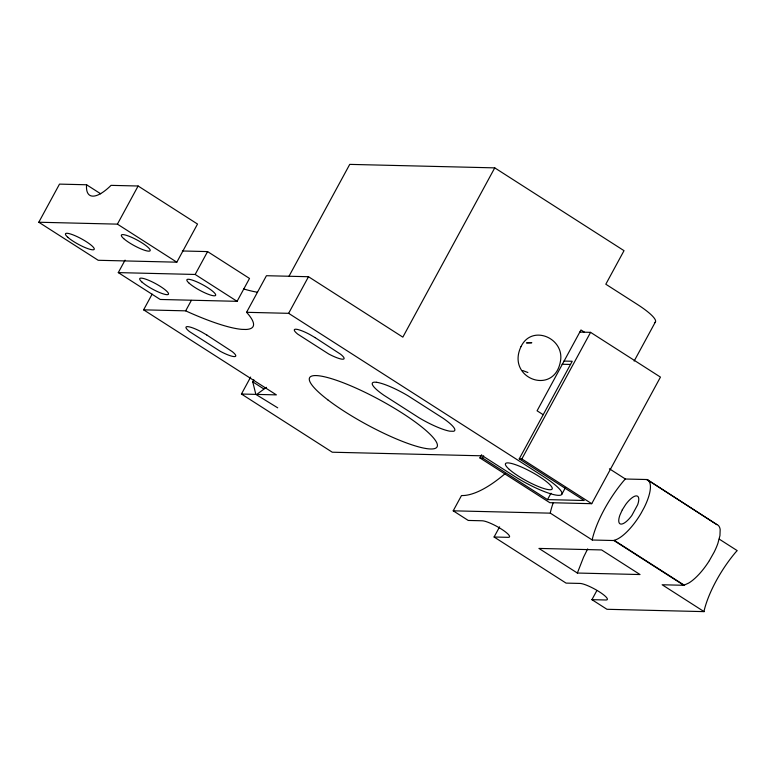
<?xml version="1.0" encoding="UTF-8"?>
<svg xmlns="http://www.w3.org/2000/svg" width="776" height="776" viewBox="0 0 776 776"><rect width="100%" height="100%" fill="white"/><g stroke="black" fill="none" stroke-linecap="round" stroke-linejoin="round"><path stroke-width="1.16" d="M709.118 561.029A35.376 12.212 -57.4 0 1 698.924 574.376L696.809 576.549A35.376 12.212 -57.4 0 1 688.681 583.067L683.821 585.288L613.942 540.533L592.272 540.009L550.349 513.159L550.582 511.5A61.896 21.369 -57.4 0 1 553.094 503.149M592.272 540.009L592.515 538.35A61.896 21.369 -57.4 0 1 623.846 480.635L625.398 479.015L647.068 479.529L716.801 524.557L647.068 479.529M596.889 590.507L591.923 599.664L606.948 609.286L704.075 611.624L704.317 609.965A61.896 21.369 -57.4 0 1 735.658 552.25L737.2 550.62L719.236 539.116M577.363 573.037L538.932 548.419L601.594 549.932L640.025 574.541L577.363 573.037L583.591 557.12L587.674 548.894M38.8 222.237L59.5 184.116L86.582 184.766A43.766 15.113 -57.4 0 0 111.046 185.357L138.118 186.007L197.521 224.051L176.821 262.181L98.193 260.28L38.8 222.237L117.418 224.138L176.821 262.181M117.418 224.138L138.118 186.007M182.36 250.978L207.58 251.589L249.513 278.438L237.087 301.321L160.215 299.468L118.291 272.609L125.062 260.135M266.42 387.311L256.749 394.402L276.382 394.877L143.618 309.837L152.135 294.152M118.291 272.609L195.164 274.462L207.58 251.589M143.618 309.837L185.677 310.846L191.352 300.39M185.677 310.846L187.908 311.865A101.685 19.575 28.5 0 0 242.005 329.373L245.953 329.47A101.685 19.575 28.5 0 0 247.457 313.3L246.564 312.311L266.44 275.713L308.499 276.722L402.841 337.143L494.748 167.868L624.02 250.667L605.813 284.22L637.251 304.357A37.578 7.236 28.5 0 1 654.43 322.729M289.041 276.169L349.733 164.376L494.748 167.868M246.564 312.311L288.633 313.329L543.685 476.687A37.578 7.236 28.5 0 1 558.536 495.35A37.578 7.236 28.5 0 1 513.984 475.969L482.536 455.832L332.283 452.214L241.443 394.033L250.658 377.049M288.633 313.329L308.499 276.722M277.711 407.827L255.838 394.383L252.753 381.85L253.868 379.794M579.711 332.089L590.575 332.351L660.454 377.107L591.729 503.692L549.796 502.683L479.917 457.927L481.654 454.736M499.608 526.836L494.089 537.002L508.067 537.341A16.354 3.152 28.5 0 0 501.606 529.213A16.354 3.152 28.5 0 0 482.216 520.783L468.238 520.444L453.213 510.821L461.487 495.573L464.135 495.495A132.628 45.794 -57.4 0 0 504.933 473.816M479.917 457.927L482.536 457.985L483.69 455.861M482.536 457.985L547.526 499.608L584.221 500.491L519.231 458.868L572.222 361.267L563.939 361.063M519.231 458.868L521.85 458.936L590.575 332.351M547.526 499.608L550.979 493.245M561.96 494.04L565.423 487.658M634.147 361.082L655.526 321.71M613.942 540.533L615.242 539.97A35.376 12.212 -57.4 0 0 641.044 513.324L644.293 507.339A35.376 12.212 -57.4 0 0 648.891 495.912L649.58 493.323A35.376 12.212 -57.4 0 0 647.727 480.14L646.922 479.801M709.312 560.699L714.172 552.095A35.347 12.203 -57.4 0 0 717.887 543.384L719.944 535.653L720.177 529.572A35.376 12.212 -57.4 0 0 717.606 524.896L716.801 524.557M526.429 343.07L531.803 342.73L527.049 342.614M562.076 364.254L570.36 364.448M241.443 394.033L255.838 394.383M453.213 510.821L550.349 513.159M683.821 585.288L662.151 584.764L704.075 611.624M591.923 599.664L605.901 599.993A16.354 3.152 28.5 0 0 599.431 591.875A16.354 3.152 28.5 0 0 580.041 583.436L566.063 583.106L494.089 537.002M376.418 382.277L375.099 382.17A30.962 5.966 28.5 0 0 376.496 389.533L377.243 390.192A30.933 5.956 28.5 0 0 383.877 395.246L419.001 417.75A30.962 5.956 28.5 0 0 428.236 422.862L429.594 423.541A30.962 5.956 28.5 0 0 449.905 431.194L453.494 431.281A30.962 5.956 28.5 0 0 443.203 418.332L408.069 395.828A30.962 5.966 28.5 0 0 376.418 382.277M522.811 370.579L527.893 372.509M584.464 332.206L580.972 329.965L537.079 410.795L543.171 414.694M609.422 468.782L625.398 479.015M521.85 458.936L591.729 503.692M86.582 184.766L100.676 193.796M614.088 540.261L683.966 585.017M195.164 274.462L237.087 301.321M252.753 381.85L263.733 388.883M257.176 292.183A101.685 19.575 28.5 0 1 243.557 288.924M521.026 346.6C505.739 378.465 554.471 396.555 560.495 361.034C564.588 338.132 531.899 323.902 521.026 346.6M622.294 509.832L619.859 515.245A16.354 5.645 -57.4 0 0 621.101 524.101A16.354 5.645 -57.4 0 0 631.8 515.536L637.659 504.74A16.354 5.645 -57.4 0 0 636.417 495.883A16.354 5.645 -57.4 0 0 625.718 504.448L622.294 509.832M315.182 337.657L309.74 334.475A16.354 3.152 28.5 0 0 295.792 329.218A16.354 3.152 28.5 0 0 297.8 334.184L328.655 353.953A16.354 3.152 28.5 0 0 342.614 359.21A16.354 3.152 28.5 0 0 340.606 354.244L315.182 337.657M206.862 335.048L201.421 331.866A16.354 3.152 28.5 0 0 187.462 326.618A16.354 3.152 28.5 0 0 189.47 331.585L220.335 351.344A16.354 3.152 28.5 0 0 234.284 356.601A16.354 3.152 28.5 0 0 232.276 351.635L206.862 335.048M327.802 399.834A72.507 13.958 28.5 0 0 435.142 448.412A72.507 13.958 28.5 0 0 357.115 388.601A72.507 13.958 28.5 0 0 327.802 399.834M509.279 469.402A26.53 5.102 28.5 0 0 549.796 489.753A26.53 5.102 28.5 0 0 527.438 469.839A26.53 5.102 28.5 0 0 509.279 469.402M142.037 282.125A16.354 3.152 28.5 0 0 167.034 294.676A16.354 3.152 28.5 0 0 153.241 282.396A16.354 3.152 28.5 0 0 142.037 282.125M189.208 283.259A16.354 3.152 28.5 0 0 214.205 295.811A16.354 3.152 28.5 0 0 200.412 283.531A16.354 3.152 28.5 0 0 189.208 283.259M67.793 237.262A16.354 3.152 28.5 0 0 92.781 249.814A16.354 3.152 28.5 0 0 78.987 237.534A16.354 3.152 28.5 0 0 67.793 237.262M123.704 238.61A16.354 3.152 28.5 0 0 148.691 251.162A16.354 3.152 28.5 0 0 134.898 238.872A16.354 3.152 28.5 0 0 123.704 238.61"/></g></svg>
